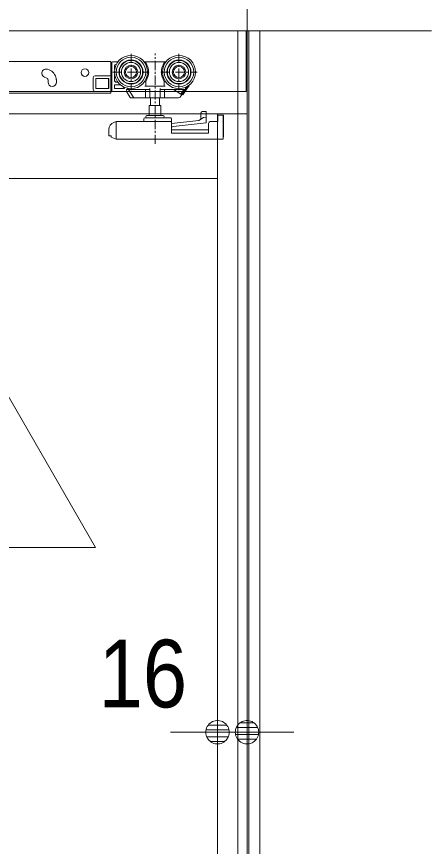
# Model space of a CAD drawing. Units: millimetres, scale not verified. Extents: x -6062 to 6062, y -3045 to 3045.
# Drawn here: x -2447.5 to -2222.5, y -91.8 to 357.6 of the extents above; entities that cross this region are included whole.
import ezdxf
from ezdxf.enums import TextEntityAlignment as Align

# ---------------------------------------------------------------- set-up
doc = ezdxf.new("R2010")
doc.units = ezdxf.units.MM
doc.header["$LTSCALE"] = 20
doc.linetypes.add('CHAIN1', pattern=[8, 5, -1, 1, -1])
for name, color, linetype, lineweight in [('0-0_2寸法-1', 7, 'Continuous', 9), ('0-1_0', 7, 'Continuous', 9), ('0-2_2寸法-3', 7, 'Continuous', 9), ('0-3_2寸法-2', 7, 'Continuous', 9), ('0-4_3一般', 7, 'Continuous', 9)]:
    doc.layers.add(name, color=color, linetype=linetype, lineweight=lineweight)
doc.styles.add('ＭＳ Ｐゴシック', font='')
doc.styles.get('ＭＳ Ｐゴシック').set_extended_font_data('MS PGothic')

# ---------------------------------------------------------------- blocks, each defined once
blk = doc.blocks.new('グループ-64')
at = {"layer": '0-4_3一般'}
for p, q in [((-8700, 7000), (-60560, 7000)), ((-10700, 7000), (-10700, -40000))]:
    blk.add_line(p, q, dxfattribs=at)
blk = doc.blocks.new('グループ-65')
at = {"layer": '0-4_3一般'}
for p, q in [((-10700, -40000), (-10700, 7000)), ((-12177.9, 6665.9), (-18283.9, 6665.9)), ((-12177.9, 6659.9), (-12177.9, 6665.9)), ((-12177.9, 6659.9), (-12177.9, 6481.9)), ((-12168, 6352), (-12168, 6652)), ((-12100.5, 6662), (-12158, 6662)), ((-11798, 6662), (-11815.5, 6662)), ((-11798, 6662), (-11798, 6659.3)), ((-11598, 6662), (-11798, 6662)), ((-11798, 6659.3), (-11798, 6654.4)), ((-11798, 6654.4), (-11798, 6634.4)), ((-11580.5, 6662), (-11598, 6662)), ((-11598, 6659.3), (-11598, 6662)), ((-11598, 6654.4), (-11598, 6659.3)), ((-11598, 6634.4), (-11598, 6654.4)), ((-12865.7, 6581.5), (-12846.9, 6574.7)), ((-12136, 6622), (-12136, 6578.7)), ((-12119.2, 6632), (-12126, 6632)), ((-12877.6, 6490.1), (-12896.4, 6496.9)), ((-12863.9, 6479.9), (-12865.6, 6481.9)), ((-12865.2, 6481.5), (-12865.5, 6481.9)), ((-12368, 6492), (-12368, 6362)), ((-12348, 6512), (-12188, 6512)), ((-12338, 6482), (-12198, 6482)), ((-12338, 6372), (-12338, 6482)), ((-12201.6, 6372), (-12201.6, 6482)), ((-12198, 6482), (-12198, 6372)), ((-12177.9, 6481.9), (-12177.9, 6341.9)), ((-12136, 6525.2), (-12136, 6452)), ((-12857.9, 6461.9), (-12857.9, 6441.9)), ((-12767.9, 6462.4), (-12767.9, 6461.9)), ((-12767.9, 6441.9), (-12767.9, 6461.9)), ((-12138, 6372), (-12138, 6412)), ((-12138, 6412), (-12071.1, 6412)), ((-12126, 6442), (-12100.5, 6442)), ((-12041.8, 6392.7), (-12028.4, 6372)), ((-11807.8, 6452.4), (-11808, 6452.5)), ((-11798, 6449.5), (-11798, 6398)), ((-11598, 6398), (-11598, 6449.5)), ((-11598, 6398), (-11588, 6398)), ((-11588.2, 6452.4), (-11588, 6452.5)), ((-11371.2, 6366.5), (-11354.2, 6392.7)), ((-11332.5, 6406.1), (-11329, 6403.9)), ((-42500, 6340), (-10710, 6340)), ((-18283.9, 6321.9), (-12177.9, 6321.9)), ((-12168, 6342), (-12348, 6342)), ((-12198, 6372), (-12338, 6372)), ((-12177.9, 6321.9), (-12177.9, 6341.9)), ((-12028.4, 6372), (-12138, 6372)), ((-12018.9, 6342), (-11997, 6342)), ((-12008.9, 6362), (-11986.1, 6362)), ((-12008.9, 6352), (-12008.9, 6362)), ((-12008.9, 6342), (-11966.4, 6276.5)), ((-11995.1, 6375.8), (-11992.6, 6372)), ((-11986.1, 6362), (-11992.6, 6372)), ((-11986.1, 6362), (-11934.2, 6282)), ((-11980.7, 6362), (-11770, 6362)), ((-11801.9, 6362), (-11801.9, 6282)), ((-11754.3, 6371.5), (-11754.2, 6372)), ((-11754.2, 6282), (-11754.2, 6372)), ((-11641.8, 6372), (-11641.8, 6282)), ((-11626.5, 6362), (-11626, 6362)), ((-11626, 6362), (-11379.6, 6362)), ((-11594.1, 6362), (-11594.1, 6282)), ((-11497.8, 6362), (-11419.2, 6310.9)), ((-11386, 6362), (-11419.2, 6310.9)), ((-11418.8, 6311.1), (-11419.2, 6310.9)), ((-11394.4, 6303.3), (-11407, 6311.4)), ((-11958, 6272), (-11927.7, 6272)), ((-11927.7, 6272), (-11934.2, 6282)), ((-11922.2, 6272), (-11927.7, 6272)), ((-11922.2, 6272), (-11796, 6272)), ((-11796.3, 6272), (-11796, 6272)), ((-11751.9, 6272.1), (-11751.7, 6272)), ((-11747.5, 6190), (-11747.5, 6272)), ((-11648.5, 6272), (-11648.5, 6190)), ((-11644.1, 6272.1), (-11644.3, 6272)), ((-11644.3, 6272), (-11600, 6272)), ((-11600, 6272), (-11443.4, 6272)), ((-11599.7, 6272), (-11600, 6272)), ((-11761, 6190), (-11635, 6190)), ((-11761, 6080), (-11761, 6190)), ((-11635, 6190), (-11635, 6080)), ((-11194.6, 6118.6), (-11194.3, 6119.2)), ((-11182.4, 6124.7), (-11182, 6124.7)), ((-11182, 6124.7), (-11142.4, 6124.7)), ((-11142, 6122.8), (-11142, 6124.4)), ((-11142, 6124.4), (-11142, 6124.4)), ((-11142, 6116), (-11142, 6122.8)), ((-11142, 6062.3), (-11142, 6116)), ((-11818, 6046), (-11818, 6026)), ((-11751.3, 6056), (-11808, 6056)), ((-11610, 6080), (-11786, 6080)), ((-11751.3, 6056), (-11644.7, 6056)), ((-11528, 6056), (-11644.7, 6056)), ((-11518, 6026), (-11518, 6046)), ((-11222, 6027.6), (-11518, 5996)), ((-11518, 6026), (-11518, 6006)), ((-11172, 6059.1), (-11222, 6027.6)), ((-11202, 6092), (-11202, 6040.2)), ((-11142, 6062.3), (-11172, 6059.1)), ((-11142, 6002), (-11142, 6062.3)), ((-11020, -39740), (-11020, 6100)), ((-10958, 6086), (-11018, 6086)), ((-10958, 5826), (-10958, 6086)), ((-10956, 6084), (-10958, 6084)), ((-10956, 6074), (-10956, 6084)), ((-10956, 6074), (-10956, 5860)), ((-10700, -39740), (-10700, 6100)), ((-12137.4, 6008.7), (-12146.1, 6005.4)), ((-12137.4, 6008.7), (-12127.5, 6012.4)), ((-12119.7, 6015.3), (-12127.5, 6012.4)), ((-12118, 6006.3), (-12118, 6006)), ((-12118, 6006), (-12118, 5826)), ((-11528, 6016), (-12116.2, 6016)), ((-11518, 5888), (-11518, 6006)), ((-11500.1, 5963.7), (-11142, 6002)), ((-11118, 5888), (-11118, 5996)), ((-12198, 5930.5), (-12198, 5860)), ((-12198, 5860), (-12172.6, 5860)), ((-12172.6, 5860), (-12172.6, 5846.5)), ((-12172.6, 5846.5), (-12137.4, 5833.3)), ((-11518, 5926), (-11118, 5926)), ((-11518, 5888), (-11118, 5888)), ((-12118, 5826), (-12137.4, 5833.3)), ((-10958, 5826), (-12118, 5826)), ((-11020, 5400), (-26440, 5400))]:
    blk.add_line(p, q, dxfattribs=at)
at = {"layer": '0-4_3一般', "linetype": 'CHAIN1'}
for p, q in [((-11958, 6750), (-11958, 6354)), ((-11698, 5773.4), (-11698, 6753.4)), ((-11438, 6750), (-11438, 6354)), ((-12156, 6552), (-11760, 6552)), ((-11636, 6552), (-11240, 6552))]:
    blk.add_line(p, q, dxfattribs=at)
at = {"layer": '0-4_3一般'}
for points in [[(-10710, 6340), (-10710, 7000), (-58550, 7000), (-58550, 6860)], [(-12857.9, 6461.9), (-12857.9, 6462.4), (-12857.9, 6463), (-12857.9, 6463.5), (-12858, 6464.1), (-12858, 6464.6), (-12858.1, 6465.2), (-12858.1, 6465.7), (-12858.2, 6466.2), (-12858.3, 6466.8), (-12858.4, 6467.3), (-12858.5, 6467.8), (-12858.6, 6468.4), (-12858.7, 6468.9), (-12858.9, 6469.4), (-12859, 6470), (-12859.2, 6470.5), (-12859.3, 6471), (-12859.5, 6471.5), (-12859.7, 6472.1), (-12859.9, 6472.6), (-12860.1, 6473.1), (-12860.3, 6473.6), (-12860.5, 6474.1), (-12860.8, 6474.6), (-12861, 6475.1), (-12861.3, 6475.6), (-12861.5, 6476.1), (-12861.8, 6476.6), (-12862, 6477), (-12862.3, 6477.5), (-12862.6, 6478), (-12862.9, 6478.4), (-12863.2, 6478.9), (-12863.5, 6479.3), (-12863.8, 6479.8), (-12864.2, 6480.2), (-12864.5, 6480.6), (-12864.8, 6481.1), (-12865.2, 6481.5)], [(-12769.6, 6481.9), (-12769.5, 6481.4), (-12769.4, 6480.9), (-12769.4, 6480.4), (-12769.3, 6479.9), (-12769.2, 6479.4), (-12769.2, 6478.9), (-12769.1, 6478.4), (-12769, 6477.9), (-12769, 6477.4), (-12768.9, 6476.9), (-12768.8, 6476.4), (-12768.8, 6475.9), (-12768.7, 6475.4), (-12768.7, 6474.9), (-12768.6, 6474.4), (-12768.6, 6473.9), (-12768.5, 6473.4), (-12768.5, 6472.9), (-12768.4, 6472.4), (-12768.4, 6471.9), (-12768.3, 6471.4), (-12768.3, 6470.9), (-12768.2, 6470.4), (-12768.2, 6469.9), (-12768.2, 6469.4), (-12768.1, 6468.9), (-12768.1, 6468.4), (-12768.1, 6467.9), (-12768, 6467.4), (-12768, 6466.9), (-12768, 6466.4), (-12768, 6465.9), (-12768, 6465.4), (-12767.9, 6464.9), (-12767.9, 6464.4), (-12767.9, 6463.9), (-12767.9, 6463.4), (-12767.9, 6462.9), (-12767.9, 6462.4)], [(-11808, 6398), (-11798, 6398), (-11598, 6398)], [(-11798, 6449.5), (-11798.3, 6449.6), (-11798.5, 6449.7), (-11798.8, 6449.7), (-11799, 6449.8), (-11799.3, 6449.9), (-11799.5, 6449.9), (-11799.8, 6450), (-11800, 6450.1), (-11800.3, 6450.2), (-11800.5, 6450.2), (-11800.8, 6450.3), (-11801, 6450.4), (-11801.3, 6450.5), (-11801.5, 6450.5), (-11801.8, 6450.6), (-11802, 6450.7), (-11802.3, 6450.8), (-11802.5, 6450.8), (-11802.8, 6450.9), (-11803, 6451), (-11803.3, 6451.1), (-11803.5, 6451.1), (-11803.8, 6451.2), (-11804, 6451.3), (-11804.3, 6451.4), (-11804.5, 6451.4), (-11804.8, 6451.5), (-11805, 6451.6), (-11805.3, 6451.7), (-11805.5, 6451.7), (-11805.8, 6451.8), (-11806, 6451.9), (-11806.3, 6452), (-11806.5, 6452), (-11806.8, 6452.1), (-11807, 6452.2), (-11807.3, 6452.3), (-11807.5, 6452.3), (-11807.8, 6452.4)], [(-11598, 6449.5), (-11597.7, 6449.6), (-11597.5, 6449.7), (-11597.2, 6449.7), (-11597, 6449.8), (-11596.7, 6449.9), (-11596.5, 6449.9), (-11596.2, 6450), (-11596, 6450.1), (-11595.7, 6450.2), (-11595.5, 6450.2), (-11595.2, 6450.3), (-11595, 6450.4), (-11594.7, 6450.5), (-11594.5, 6450.5), (-11594.2, 6450.6), (-11594, 6450.7), (-11593.7, 6450.8), (-11593.5, 6450.8), (-11593.2, 6450.9), (-11593, 6451), (-11592.7, 6451.1), (-11592.5, 6451.1), (-11592.2, 6451.2), (-11592, 6451.3), (-11591.7, 6451.4), (-11591.5, 6451.4), (-11591.2, 6451.5), (-11591, 6451.6), (-11590.7, 6451.7), (-11590.5, 6451.7), (-11590.2, 6451.8), (-11590, 6451.9), (-11589.7, 6452), (-11589.5, 6452), (-11589.2, 6452.1), (-11589, 6452.2), (-11588.7, 6452.3), (-11588.5, 6452.3), (-11588.2, 6452.4)], [(-11394.4, 6303.3), (-11344.5, 6380.1), (-11329, 6403.9)], [(-12168, 6352), (-12168, 6342), (-12018.9, 6342)], [(-11770, 6362), (-11769.5, 6362), (-11769, 6362), (-11768.5, 6362.1), (-11768, 6362.1), (-11767.5, 6362.2), (-11767, 6362.3), (-11766.4, 6362.4), (-11765.9, 6362.5), (-11765.4, 6362.6), (-11764.9, 6362.7), (-11764.4, 6362.8), (-11763.9, 6363), (-11763.4, 6363.1), (-11762.9, 6363.3), (-11762.4, 6363.5), (-11761.9, 6363.7), (-11761.3, 6363.9), (-11760.8, 6364.1), (-11760.3, 6364.3), (-11759.8, 6364.5), (-11759.3, 6364.8), (-11758.8, 6365), (-11758.4, 6365.3), (-11757.9, 6365.6), (-11757.5, 6365.9), (-11757.1, 6366.2), (-11756.8, 6366.5), (-11756.4, 6366.9), (-11756.1, 6367.2), (-11755.8, 6367.6), (-11755.6, 6368), (-11755.3, 6368.4), (-11755.1, 6368.8), (-11754.9, 6369.2), (-11754.8, 6369.6), (-11754.6, 6370.1), (-11754.5, 6370.5), (-11754.4, 6371), (-11754.3, 6371.5)], [(-11641.8, 6372), (-11641.7, 6371.5), (-11641.6, 6371), (-11641.5, 6370.5), (-11641.4, 6370.1), (-11641.2, 6369.6), (-11641.1, 6369.2), (-11640.9, 6368.8), (-11640.7, 6368.4), (-11640.4, 6368), (-11640.2, 6367.6), (-11639.9, 6367.2), (-11639.6, 6366.9), (-11639.2, 6366.5), (-11638.9, 6366.2), (-11638.5, 6365.9), (-11638.1, 6365.6), (-11637.6, 6365.3), (-11637.2, 6365), (-11636.7, 6364.8), (-11636.2, 6364.5), (-11635.7, 6364.3), (-11635.2, 6364.1), (-11634.7, 6363.9), (-11634.1, 6363.7), (-11633.6, 6363.5), (-11633.1, 6363.3), (-11632.6, 6363.1), (-11632.1, 6363), (-11631.6, 6362.8), (-11631.1, 6362.7), (-11630.6, 6362.6), (-11630.1, 6362.5), (-11629.6, 6362.4), (-11629, 6362.3), (-11628.5, 6362.2), (-11628, 6362.1), (-11627.5, 6362.1), (-11627, 6362), (-11626.5, 6362)], [(-11426.7, 6281.1), (-11408.3, 6309.4), (-11371.2, 6366.5)], [(-11408.3, 6309.4), (-11408.1, 6309.7), (-11408, 6310), (-11407.9, 6310.2), (-11407.8, 6310.5), (-11407.8, 6310.7), (-11407.8, 6311), (-11407.8, 6311.2), (-11407.8, 6311.4), (-11407.9, 6311.5), (-11408, 6311.7), (-11408.2, 6311.8), (-11408.4, 6312), (-11408.6, 6312.1), (-11408.9, 6312.2), (-11409.2, 6312.2), (-11409.5, 6312.3), (-11409.8, 6312.3), (-11410.2, 6312.4), (-11410.6, 6312.4), (-11411.1, 6312.4), (-11411.5, 6312.3), (-11412, 6312.3), (-11412.5, 6312.3), (-11412.9, 6312.2), (-11413.3, 6312.2), (-11413.8, 6312.1), (-11414.2, 6312.1), (-11414.6, 6312), (-11415, 6312), (-11415.4, 6311.9), (-11415.8, 6311.8), (-11416.2, 6311.8), (-11416.6, 6311.7), (-11417, 6311.6), (-11417.4, 6311.5), (-11417.8, 6311.4), (-11418.1, 6311.3), (-11418.5, 6311.2), (-11418.8, 6311.1)], [(-11801.9, 6282), (-11801.9, 6281.7), (-11801.9, 6281.3), (-11801.8, 6281), (-11801.8, 6280.7), (-11801.7, 6280.4), (-11801.7, 6280.1), (-11801.6, 6279.8), (-11801.6, 6279.4), (-11801.5, 6279.1), (-11801.4, 6278.8), (-11801.4, 6278.5), (-11801.3, 6278.2), (-11801.2, 6277.9), (-11801.1, 6277.6), (-11801, 6277.3), (-11800.9, 6276.9), (-11800.8, 6276.6), (-11800.7, 6276.3), (-11800.6, 6276), (-11800.4, 6275.7), (-11800.3, 6275.4), (-11800.2, 6275.1), (-11800, 6274.8), (-11799.8, 6274.6), (-11799.7, 6274.3), (-11799.5, 6274.1), (-11799.3, 6273.8), (-11799.1, 6273.6), (-11798.9, 6273.4), (-11798.7, 6273.2), (-11798.5, 6273), (-11798.2, 6272.9), (-11798, 6272.7), (-11797.7, 6272.6), (-11797.5, 6272.4), (-11797.2, 6272.3), (-11796.9, 6272.2), (-11796.6, 6272.1), (-11796.3, 6272)], [(-11796, 6272), (-11751.7, 6272), (-11644.3, 6272)], [(-11754.2, 6282), (-11754.2, 6281.7), (-11754.2, 6281.4), (-11754.2, 6281.2), (-11754.2, 6280.9), (-11754.2, 6280.6), (-11754.2, 6280.3), (-11754.2, 6280.1), (-11754.2, 6279.8), (-11754.2, 6279.5), (-11754.2, 6279.2), (-11754.2, 6278.9), (-11754.2, 6278.7), (-11754.2, 6278.4), (-11754.2, 6278.1), (-11754.1, 6277.8), (-11754.1, 6277.5), (-11754.1, 6277.2), (-11754.1, 6276.9), (-11754.1, 6276.7), (-11754.1, 6276.4), (-11754.1, 6276.1), (-11754.1, 6275.8), (-11754, 6275.5), (-11754, 6275.3), (-11753.9, 6275), (-11753.9, 6274.7), (-11753.8, 6274.5), (-11753.7, 6274.3), (-11753.6, 6274), (-11753.5, 6273.8), (-11753.3, 6273.6), (-11753.2, 6273.4), (-11753, 6273.2), (-11752.9, 6273), (-11752.7, 6272.8), (-11752.5, 6272.6), (-11752.3, 6272.4), (-11752.1, 6272.3), (-11751.9, 6272.1)], [(-11641.8, 6282), (-11641.8, 6281.7), (-11641.8, 6281.4), (-11641.8, 6281.2), (-11641.8, 6280.9), (-11641.8, 6280.6), (-11641.8, 6280.3), (-11641.8, 6280.1), (-11641.8, 6279.8), (-11641.8, 6279.5), (-11641.8, 6279.2), (-11641.8, 6278.9), (-11641.8, 6278.7), (-11641.8, 6278.4), (-11641.8, 6278.1), (-11641.9, 6277.8), (-11641.9, 6277.5), (-11641.9, 6277.2), (-11641.9, 6276.9), (-11641.9, 6276.7), (-11641.9, 6276.4), (-11641.9, 6276.1), (-11641.9, 6275.8), (-11642, 6275.5), (-11642, 6275.3), (-11642.1, 6275), (-11642.1, 6274.7), (-11642.2, 6274.5), (-11642.3, 6274.3), (-11642.4, 6274), (-11642.5, 6273.8), (-11642.7, 6273.6), (-11642.8, 6273.4), (-11643, 6273.2), (-11643.1, 6273), (-11643.3, 6272.8), (-11643.5, 6272.6), (-11643.7, 6272.4), (-11643.9, 6272.3), (-11644.1, 6272.1)], [(-11594.1, 6282), (-11594.1, 6281.7), (-11594.1, 6281.3), (-11594.2, 6281), (-11594.2, 6280.7), (-11594.3, 6280.4), (-11594.3, 6280.1), (-11594.4, 6279.8), (-11594.4, 6279.4), (-11594.5, 6279.1), (-11594.6, 6278.8), (-11594.6, 6278.5), (-11594.7, 6278.2), (-11594.8, 6277.9), (-11594.9, 6277.6), (-11595, 6277.3), (-11595.1, 6276.9), (-11595.2, 6276.6), (-11595.3, 6276.3), (-11595.4, 6276), (-11595.6, 6275.7), (-11595.7, 6275.4), (-11595.8, 6275.1), (-11596, 6274.8), (-11596.2, 6274.6), (-11596.3, 6274.3), (-11596.5, 6274.1), (-11596.7, 6273.8), (-11596.9, 6273.6), (-11597.1, 6273.4), (-11597.3, 6273.2), (-11597.5, 6273), (-11597.8, 6272.9), (-11598, 6272.7), (-11598.3, 6272.6), (-11598.5, 6272.4), (-11598.8, 6272.3), (-11599.1, 6272.2), (-11599.4, 6272.1), (-11599.7, 6272)], [(-11201.9, 6092.1), (-11201.9, 6092.8), (-11201.8, 6093.5), (-11201.8, 6094.2), (-11201.8, 6094.9), (-11201.7, 6095.6), (-11201.7, 6096.3), (-11201.6, 6097), (-11201.6, 6097.8), (-11201.5, 6098.5), (-11201.4, 6099.2), (-11201.3, 6099.9), (-11201.2, 6100.6), (-11201, 6101.3), (-11200.9, 6102), (-11200.7, 6102.7), (-11200.6, 6103.4), (-11200.4, 6104), (-11200.2, 6104.7), (-11200.1, 6105.4), (-11199.9, 6106.1), (-11199.7, 6106.8), (-11199.4, 6107.5), (-11199.2, 6108.2), (-11199, 6108.9), (-11198.7, 6109.5), (-11198.5, 6110.2), (-11198.3, 6110.9), (-11198, 6111.5), (-11197.7, 6112.2), (-11197.4, 6112.8), (-11197.2, 6113.5), (-11196.9, 6114.1), (-11196.6, 6114.8), (-11196.3, 6115.4), (-11195.9, 6116.1), (-11195.6, 6116.7), (-11195.3, 6117.3), (-11195, 6118), (-11194.6, 6118.6)], [(-11194.2, 6119.2), (-11194.1, 6119.5), (-11193.9, 6119.8), (-11193.7, 6120.1), (-11193.5, 6120.4), (-11193.3, 6120.6), (-11193.1, 6120.9), (-11192.9, 6121.1), (-11192.7, 6121.4), (-11192.4, 6121.6), (-11192.2, 6121.8), (-11191.9, 6122), (-11191.7, 6122.2), (-11191.4, 6122.4), (-11191.1, 6122.6), (-11190.8, 6122.8), (-11190.5, 6122.9), (-11190.1, 6123.1), (-11189.8, 6123.2), (-11189.5, 6123.3), (-11189.1, 6123.4), (-11188.7, 6123.5), (-11188.4, 6123.6), (-11188, 6123.7), (-11187.7, 6123.8), (-11187.3, 6123.9), (-11187, 6124), (-11186.6, 6124.1), (-11186.2, 6124.2), (-11185.9, 6124.2), (-11185.5, 6124.3), (-11185.2, 6124.3), (-11184.8, 6124.4), (-11184.5, 6124.5), (-11184.1, 6124.5), (-11183.8, 6124.5), (-11183.4, 6124.6), (-11183.1, 6124.6), (-11182.7, 6124.6), (-11182.4, 6124.7)], [(-11142.4, 6124.7), (-11142.3, 6124.7), (-11142.3, 6124.7), (-11142.3, 6124.7), (-11142.3, 6124.7), (-11142.3, 6124.7), (-11142.3, 6124.7), (-11142.3, 6124.7), (-11142.3, 6124.7), (-11142.2, 6124.7), (-11142.2, 6124.7), (-11142.2, 6124.7), (-11142.2, 6124.6), (-11142.2, 6124.6), (-11142.2, 6124.6), (-11142.2, 6124.6), (-11142.2, 6124.6), (-11142.2, 6124.6), (-11142.1, 6124.6), (-11142.1, 6124.6), (-11142.1, 6124.6), (-11142.1, 6124.6), (-11142.1, 6124.6), (-11142.1, 6124.6), (-11142.1, 6124.6), (-11142.1, 6124.6), (-11142.1, 6124.5), (-11142.1, 6124.5), (-11142.1, 6124.5), (-11142, 6124.5), (-11142, 6124.5), (-11142, 6124.5), (-11142, 6124.5), (-11142, 6124.5), (-11142, 6124.5), (-11142, 6124.4), (-11142, 6124.4), (-11142, 6124.4), (-11142, 6124.4), (-11142, 6124.4)], [(-10700, 6100), (-26760, 6100), (-26760, -39740)], [(-11098, 6016), (-11018, 6016), (-11018, 6086)], [(-12127.5, 6012.4), (-12127.2, 6012.3), (-12126.9, 6012.2), (-12126.6, 6012.1), (-12126.3, 6012), (-12126, 6012), (-12125.7, 6011.8), (-12125.4, 6011.7), (-12125.1, 6011.6), (-12124.8, 6011.5), (-12124.5, 6011.4), (-12124.2, 6011.3), (-12123.9, 6011.2), (-12123.6, 6011.1), (-12123.3, 6011), (-12123, 6010.9), (-12122.7, 6010.7), (-12122.4, 6010.6), (-12122.1, 6010.5), (-12121.8, 6010.4), (-12121.5, 6010.2), (-12121.2, 6010.1), (-12120.9, 6010), (-12120.6, 6009.8), (-12120.4, 6009.7), (-12120.1, 6009.5), (-12119.9, 6009.3), (-12119.6, 6009.2), (-12119.4, 6009), (-12119.2, 6008.8), (-12119.1, 6008.5), (-12118.9, 6008.3), (-12118.7, 6008.1), (-12118.6, 6007.9), (-12118.5, 6007.6), (-12118.4, 6007.4), (-12118.3, 6007.1), (-12118.2, 6006.8), (-12118.1, 6006.6), (-12118, 6006.3)], [(-10956, 5860), (-10956.6, 5853.7), (-10958, 5848.8)]]:
    blk.add_lwpolyline(points, dxfattribs=at)
for centre, radius in [((-11958, 6552), 180), ((-11958, 6552), 160), ((-11958, 6552), 130), ((-11958, 6552), 126), ((-11958, 6552), 104), ((-11438, 6552), 180), ((-11438, 6552), 160), ((-11438, 6552), 130), ((-11438, 6552), 126), ((-11438, 6552), 104), ((-12457.9, 6545.9), 41), ((-11958, 6552), 74), ((-11958, 6552), 60), ((-11438, 6552), 74), ((-11438, 6552), 60)]:
    blk.add_circle(centre, radius, dxfattribs=at)
for centre, radius, start, end in [((-12158, 6652), 10, 90, 180), ((-11958, 6552), 190, 327.3631, 32.6369), ((-11438, 6552), 190, 147.3631, 212.6369), ((-12881, 6539.2), 45, 70, 250), ((-12887.9, 6461.9), 120, 9.59407, 70), ((-12126, 6622), 10, 90, 180), ((-12887.9, 6461.9), 30, 41.81031, 70), ((-12348, 6492), 20, 90, 180), ((-12188, 6532), 20, 270, 0), ((-12812.9, 6441.9), 45, 180, 0), ((-12116, 6462), 20, 180, 270), ((-12126, 6452), 10, 180, 270), ((-12348, 6362), 20, 180, 270), ((-12018.9, 6352), 10, 270, 0), ((-11980.7, 6372), 10, 213, 270), ((-11379.6, 6372), 10, 270, 327), ((-11958, 6282), 10, 213, 270), ((-11922.2, 6282), 10, 213, 270), ((-11443.4, 6292), 20, 270, 327), ((-11828, 6026), 10, 270, 0), ((-11808, 6046), 10, 90, 180), ((-11786, 6068), 12, 90, 180), ((-11786, 6068), 12, 180, 270), ((-11610, 6068), 12, 0, 90), ((-11610, 6068), 12, 270, 0), ((-11528, 6046), 10, 0, 90), ((-12118, 5930.5), 80, 110.55605, 180), ((-12116.2, 6006), 10, 90, 110.55605), ((-11528, 6006), 10, 0, 90), ((-11498, 5943.8), 20, 96.10164, 180), ((-11098, 5996), 20, 90, 180)]:
    blk.add_arc(centre, radius, start, end, dxfattribs=at)
blk.add_blockref('グループ-64', (0, 0), dxfattribs=at)
blk = doc.blocks.new('_Dot')
at = {"layer": '0-1_0'}
for p, q in [((-10, 0), (-20, 0)), ((9.78, 2), (-9.78, 2)), ((7.99, 6), (-7.99, 6)), ((9.16, -3.98), (-9.16, -3.98)), ((6, -7.98), (-6, -7.98))]:
    blk.add_line(p, q, dxfattribs=at)
for points in [[(10, 0), (9.92, 1.25), (9.69, 2.49), (9.3, 3.68), (8.76, 4.82), (8.09, 5.88), (7.29, 6.85), (6.37, 7.71), (5.36, 8.44), (4.26, 9.05), (3.09, 9.51), (1.87, 9.82), (0.63, 9.98), (-0.63, 9.98), (-1.87, 9.82), (-3.09, 9.51), (-4.26, 9.05), (-5.36, 8.44), (-6.37, 7.71), (-7.29, 6.85), (-8.09, 5.88), (-8.76, 4.82), (-9.3, 3.68), (-9.69, 2.49), (-9.92, 1.25), (-10, 0), (0, 0)], [(-10, 0), (-9.92, -1.25), (-9.69, -2.49), (-9.3, -3.68), (-8.76, -4.82), (-8.09, -5.88), (-7.29, -6.85), (-6.37, -7.71), (-5.36, -8.44), (-4.26, -9.05), (-3.09, -9.51), (-1.87, -9.82), (-0.63, -9.98), (0.63, -9.98), (1.87, -9.82), (3.09, -9.51), (4.26, -9.05), (5.36, -8.44), (6.37, -7.71), (7.29, -6.85), (8.09, -5.88), (8.76, -4.82), (9.3, -3.68), (9.69, -2.49), (9.92, -1.25), (10, 0), (0, 0)]]:
    blk.add_lwpolyline(points, close=True, dxfattribs=at)
blk = doc.blocks.new('グループ-79')
at = {"layer": '0-4_3一般'}
for p, q in [((-10800, 7000), (-10560, 7000)), ((-10800, -40000), (-10800, 7000)), ((-10680, 7000), (-10680, -40000)), ((-10560, 7000), (-10560, -40000))]:
    blk.add_line(p, q, dxfattribs=at)

msp = doc.modelspace()

# ---------------------------------------------------------------- linework, layer by layer
at = {"layer": '0-0_2寸法-1'}
msp.add_line((-2322.5, 325), (-2322.5, 586.14), dxfattribs=at)
at = {"layer": '0-2_2寸法-3'}
msp.add_lwpolyline([(-3035.59, 70), (-2404.75, 70), (-2550.99, 323.3)], dxfattribs=at)
at = {"layer": '0-3_2寸法-2'}
for p, q in [((-2338.5, -10), (-2338.3, -10)), ((-2322.5, -11), (-2322.5, -10)), ((-2351.21, -30), (-2363.92, -30)), ((-2338.5, -30), (-2322.5, -30)), ((-2309.79, -30), (-2297.08, -30))]:
    msp.add_line(p, q, dxfattribs=at)

# ---------------------------------------------------------------- block references
at = {"layer": '0-3_2寸法-2', "xscale": 0.6356201, "yscale": 0.6356201}
msp.add_blockref('_Dot', (-2338.5, -30), dxfattribs=at)
at = {"layer": '0-3_2寸法-2', "xscale": 0.6356201, "yscale": 0.6356201, "rotation": 180}
msp.add_blockref('_Dot', (-2322.5, -30), dxfattribs=at)
at = {"layer": '0-4_3一般', "xscale": 0.05, "yscale": 0.05}
for name in ['グループ-65', 'グループ-79']:
    msp.add_blockref(name, (-1787.5, 0), dxfattribs=at)

# ---------------------------------------------------------------- texts
at = {"layer": '0-3_2寸法-2', "style": 'ＭＳ Ｐゴシック', "width": 0.9}
msp.add_text('16', height=36.66, dxfattribs=at).set_placement((-2403.02, -27.52), align=Align.BOTTOM_LEFT)

doc.saveas('drawing.dxf')
